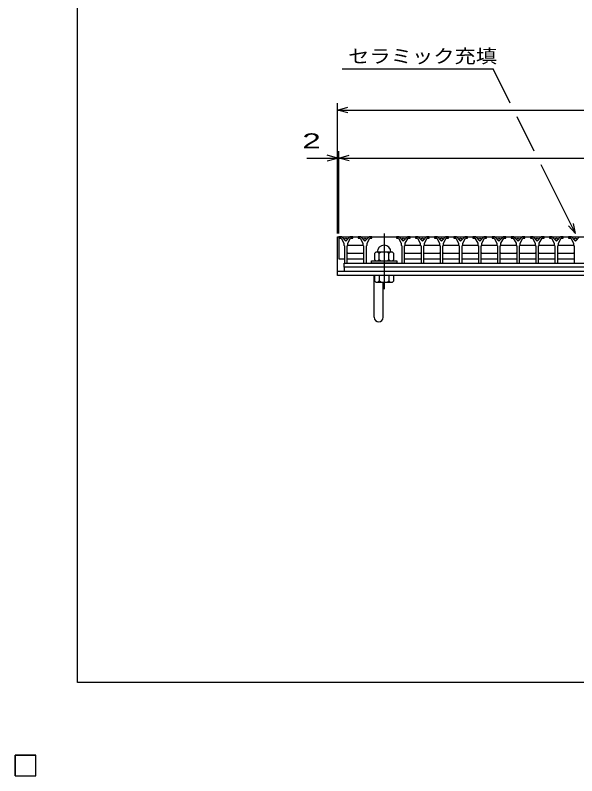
# Model space of a CAD drawing. Units: millimetres, scale not verified. Extents: x -1820 to 1731, y -1282 to 1054.
# Drawn here: x -1820 to -1001, y -1282 to -174 of the extents above; entities that cross this region are included whole.
import ezdxf
from ezdxf.enums import TextEntityAlignment as Align

# ---------------------------------------------------------------- set-up
doc = ezdxf.new("R2010")
doc.units = ezdxf.units.MM
doc.header["$LTSCALE"] = 10
doc.linetypes.add('CHAIN', pattern=[18.5, 12, -1.5, 3.5, -1.5])
for name, color, linetype, lineweight in [('0_2', 150, 'Continuous', 25), ('16', 3, 'Continuous', 25), ('19', 6, 'Continuous', 25), ('22', 2, 'Continuous', 25)]:
    doc.layers.add(name, color=color, linetype=linetype, lineweight=lineweight)
doc.styles.add('ベクトル', font='')
doc.styles.get('ベクトル').set_extended_font_data('ベクトル')

msp = doc.modelspace()

# ---------------------------------------------------------------- linework, layer by layer
at = {"layer": '0_2'}
for p, q in [((-1729, -1146.5), (-1729, 1053.5)), ((1731, -1146.5), (-1729, -1146.5))]:
    msp.add_line(p, q, dxfattribs=at)
at = {"layer": '16'}
for p, q in [((-1348, -497), (-1348, -499)), ((-1344, -497), (-1348, -497)), ((-1348, -497), (-352, -497)), ((-1348, -497), (-1348, -529)), ((-1338, -503), (-1344, -497)), ((-1332, -497), (-1338, -503)), ((-1328, -497), (-1332, -497)), ((-1328, -499), (-1328, -497)), ((-1320.1, -497), (-1320.1, -499)), ((-1316.1, -497), (-1320.1, -497)), ((-1310.1, -503), (-1316.1, -497)), ((-1304.1, -497), (-1310.1, -503)), ((-1300.1, -497), (-1304.1, -497)), ((-1300.1, -499), (-1300.1, -497)), ((-1264.3, -497), (-1264.3, -499)), ((-1260.3, -497), (-1264.3, -497)), ((-1254.3, -503), (-1260.3, -497)), ((-1248.3, -497), (-1254.3, -503)), ((-1244.3, -497), (-1248.3, -497)), ((-1244.3, -499), (-1244.3, -497)), ((-1236.4, -497), (-1236.4, -499)), ((-1232.4, -497), (-1236.4, -497)), ((-1226.4, -503), (-1232.4, -497)), ((-1220.4, -497), (-1226.4, -503)), ((-1216.4, -497), (-1220.4, -497)), ((-1216.4, -499), (-1216.4, -497)), ((-1208.5, -497), (-1208.5, -499)), ((-1204.5, -497), (-1208.5, -497)), ((-1198.5, -503), (-1204.5, -497)), ((-1192.5, -497), (-1198.5, -503)), ((-1188.5, -497), (-1192.5, -497)), ((-1188.5, -499), (-1188.5, -497)), ((-1180.6, -497), (-1180.6, -499)), ((-1176.6, -497), (-1180.6, -497)), ((-1170.6, -503), (-1176.6, -497)), ((-1164.6, -497), (-1170.6, -503)), ((-1160.6, -497), (-1164.6, -497)), ((-1160.6, -499), (-1160.6, -497)), ((-1152.7, -497), (-1152.7, -499)), ((-1148.7, -497), (-1152.7, -497)), ((-1142.7, -503), (-1148.7, -497)), ((-1136.7, -497), (-1142.7, -503)), ((-1132.7, -497), (-1136.7, -497)), ((-1132.7, -499), (-1132.7, -497)), ((-1124.8, -497), (-1124.8, -499)), ((-1120.8, -497), (-1124.8, -497)), ((-1114.8, -503), (-1120.8, -497)), ((-1108.8, -497), (-1114.8, -503)), ((-1104.8, -497), (-1108.8, -497)), ((-1104.8, -499), (-1104.8, -497)), ((-1096.9, -497), (-1096.9, -499)), ((-1092.9, -497), (-1096.9, -497)), ((-1086.9, -503), (-1092.9, -497)), ((-1080.9, -497), (-1086.9, -503)), ((-1076.9, -497), (-1080.9, -497)), ((-1076.9, -499), (-1076.9, -497)), ((-1069, -497), (-1069, -499)), ((-1065, -497), (-1069, -497)), ((-1059, -503), (-1065, -497)), ((-1053, -497), (-1059, -503)), ((-1049, -497), (-1053, -497)), ((-1049, -499), (-1049, -497)), ((-1041.1, -497), (-1041.1, -499)), ((-1037.1, -497), (-1041.1, -497)), ((-1031.1, -503), (-1037.1, -497)), ((-1025.1, -497), (-1031.1, -503)), ((-1021.1, -497), (-1025.1, -497)), ((-1021.1, -499), (-1021.1, -497)), ((-1013.2, -497), (-1013.2, -499)), ((-1009.2, -497), (-1013.2, -497)), ((-1003.2, -503), (-1009.2, -497)), ((-997.2, -497), (-1003.2, -503)), ((-1348, -499), (-1345, -499)), ((-1345, -499), (-1341, -506)), ((-1341, -506), (-1341, -509)), ((-1341, -509), (-1340, -510)), ((-1340, -510), (-1340, -535)), ((-1336, -510), (-1335, -509)), ((-1336, -535), (-1336, -510)), ((-1335.75, -510), (-1334.75, -509)), ((-1335, -506), (-1331, -499)), ((-1335, -509), (-1335, -506)), ((-1334.75, -509), (-1313.35, -509)), ((-1331, -499), (-1328, -499)), ((-1320.1, -499), (-1317.1, -499)), ((-1317.1, -499), (-1313.1, -506)), ((-1313.35, -509), (-1312.35, -510)), ((-1313.1, -506), (-1313.1, -509)), ((-1313.1, -509), (-1312.1, -510)), ((-1312.1, -510), (-1312.1, -535)), ((-1308.1, -510), (-1307.1, -509)), ((-1308.1, -535), (-1308.1, -510)), ((-1307.1, -506), (-1303.1, -499)), ((-1307.1, -509), (-1307.1, -506)), ((-1303.1, -499), (-1300.1, -499)), ((-1264.3, -499), (-1261.3, -499)), ((-1261.3, -499), (-1257.3, -506)), ((-1257.3, -506), (-1257.3, -509)), ((-1257.3, -509), (-1256.3, -510)), ((-1256.3, -510), (-1256.3, -535)), ((-1252.3, -510), (-1251.3, -509)), ((-1252.3, -535), (-1252.3, -510)), ((-1252.05, -510), (-1251.05, -509)), ((-1251.3, -506), (-1247.3, -499)), ((-1251.3, -509), (-1251.3, -506)), ((-1251.05, -509), (-1229.65, -509)), ((-1247.3, -499), (-1244.3, -499)), ((-1236.4, -499), (-1233.4, -499)), ((-1233.4, -499), (-1229.4, -506)), ((-1229.65, -509), (-1228.65, -510)), ((-1229.4, -506), (-1229.4, -509)), ((-1229.4, -509), (-1228.4, -510)), ((-1228.4, -510), (-1228.4, -535)), ((-1224.4, -510), (-1223.4, -509)), ((-1224.4, -535), (-1224.4, -510)), ((-1224.15, -510), (-1223.15, -509)), ((-1223.4, -506), (-1219.4, -499)), ((-1223.4, -509), (-1223.4, -506)), ((-1223.15, -509), (-1201.75, -509)), ((-1219.4, -499), (-1216.4, -499)), ((-1208.5, -499), (-1205.5, -499)), ((-1205.5, -499), (-1201.5, -506)), ((-1201.75, -509), (-1200.75, -510)), ((-1201.5, -506), (-1201.5, -509)), ((-1201.5, -509), (-1200.5, -510)), ((-1200.5, -510), (-1200.5, -535)), ((-1196.5, -510), (-1195.5, -509)), ((-1196.5, -535), (-1196.5, -510)), ((-1196.25, -510), (-1195.25, -509)), ((-1195.5, -506), (-1191.5, -499)), ((-1195.5, -509), (-1195.5, -506)), ((-1195.25, -509), (-1173.85, -509)), ((-1191.5, -499), (-1188.5, -499)), ((-1180.6, -499), (-1177.6, -499)), ((-1177.6, -499), (-1173.6, -506)), ((-1173.85, -509), (-1172.85, -510)), ((-1173.6, -506), (-1173.6, -509)), ((-1173.6, -509), (-1172.6, -510)), ((-1172.6, -510), (-1172.6, -535)), ((-1168.6, -510), (-1167.6, -509)), ((-1168.6, -535), (-1168.6, -510)), ((-1168.35, -510), (-1167.35, -509)), ((-1167.6, -506), (-1163.6, -499)), ((-1167.6, -509), (-1167.6, -506)), ((-1167.35, -509), (-1145.95, -509)), ((-1163.6, -499), (-1160.6, -499)), ((-1152.7, -499), (-1149.7, -499)), ((-1149.7, -499), (-1145.7, -506)), ((-1145.95, -509), (-1144.95, -510)), ((-1145.7, -506), (-1145.7, -509)), ((-1145.7, -509), (-1144.7, -510)), ((-1144.7, -510), (-1144.7, -535)), ((-1140.7, -510), (-1139.7, -509)), ((-1140.7, -535), (-1140.7, -510)), ((-1140.45, -510), (-1139.45, -509)), ((-1139.7, -506), (-1135.7, -499)), ((-1139.7, -509), (-1139.7, -506)), ((-1139.45, -509), (-1118.05, -509)), ((-1135.7, -499), (-1132.7, -499)), ((-1124.8, -499), (-1121.8, -499)), ((-1121.8, -499), (-1117.8, -506)), ((-1118.05, -509), (-1117.05, -510)), ((-1117.8, -506), (-1117.8, -509)), ((-1117.8, -509), (-1116.8, -510)), ((-1116.8, -510), (-1116.8, -535)), ((-1112.8, -510), (-1111.8, -509)), ((-1112.8, -535), (-1112.8, -510)), ((-1112.55, -510), (-1111.55, -509)), ((-1111.8, -506), (-1107.8, -499)), ((-1111.8, -509), (-1111.8, -506)), ((-1111.55, -509), (-1090.15, -509)), ((-1107.8, -499), (-1104.8, -499)), ((-1096.9, -499), (-1093.9, -499)), ((-1093.9, -499), (-1089.9, -506)), ((-1090.15, -509), (-1089.15, -510)), ((-1089.9, -506), (-1089.9, -509)), ((-1089.9, -509), (-1088.9, -510)), ((-1088.9, -510), (-1088.9, -535)), ((-1084.9, -510), (-1083.9, -509)), ((-1084.9, -535), (-1084.9, -510)), ((-1084.65, -510), (-1083.65, -509)), ((-1083.9, -506), (-1079.9, -499)), ((-1083.9, -509), (-1083.9, -506)), ((-1083.65, -509), (-1062.25, -509)), ((-1079.9, -499), (-1076.9, -499)), ((-1069, -499), (-1066, -499)), ((-1066, -499), (-1062, -506)), ((-1062.25, -509), (-1061.25, -510)), ((-1062, -506), (-1062, -509)), ((-1062, -509), (-1061, -510)), ((-1061, -510), (-1061, -535)), ((-1057, -510), (-1056, -509)), ((-1057, -535), (-1057, -510)), ((-1056.75, -510), (-1055.75, -509)), ((-1056, -506), (-1052, -499)), ((-1056, -509), (-1056, -506)), ((-1055.75, -509), (-1034.35, -509)), ((-1052, -499), (-1049, -499)), ((-1041.1, -499), (-1038.1, -499)), ((-1038.1, -499), (-1034.1, -506)), ((-1034.35, -509), (-1033.35, -510)), ((-1034.1, -506), (-1034.1, -509)), ((-1034.1, -509), (-1033.1, -510)), ((-1033.1, -510), (-1033.1, -535)), ((-1029.1, -510), (-1028.1, -509)), ((-1029.1, -535), (-1029.1, -510)), ((-1028.85, -510), (-1027.85, -509)), ((-1028.1, -506), (-1024.1, -499)), ((-1028.1, -509), (-1028.1, -506)), ((-1027.85, -509), (-1006.45, -509)), ((-1024.1, -499), (-1021.1, -499)), ((-1013.2, -499), (-1010.2, -499)), ((-1010.2, -499), (-1006.2, -506)), ((-1006.45, -509), (-1005.45, -510)), ((-1006.2, -506), (-1006.2, -509)), ((-1006.2, -509), (-1005.2, -510)), ((-1005.2, -510), (-1005.2, -535)), ((-1334.75, -521), (-1335.75, -520)), ((-1313.35, -521), (-1334.75, -521)), ((-1312.35, -520), (-1313.35, -521)), ((-1294.2, -519), (-1296.2, -521)), ((-1296.2, -521), (-1296.2, -530)), ((-1270.2, -519), (-1294.2, -519)), ((-1289.2, -521), (-1291.2, -519)), ((-1287.2, -519), (-1289.2, -521)), ((-1289.2, -530), (-1289.2, -521)), ((-1275.2, -521), (-1277.2, -519)), ((-1273.2, -519), (-1275.2, -521)), ((-1275.2, -530), (-1275.2, -521)), ((-1268.2, -521), (-1270.2, -519)), ((-1268.2, -530), (-1268.2, -521)), ((-1251.05, -521), (-1252.05, -520)), ((-1229.65, -521), (-1251.05, -521)), ((-1228.65, -520), (-1229.65, -521)), ((-1223.15, -521), (-1224.15, -520)), ((-1201.75, -521), (-1223.15, -521)), ((-1200.75, -520), (-1201.75, -521)), ((-1195.25, -521), (-1196.25, -520)), ((-1173.85, -521), (-1195.25, -521)), ((-1172.85, -520), (-1173.85, -521)), ((-1167.35, -521), (-1168.35, -520)), ((-1145.95, -521), (-1167.35, -521)), ((-1144.95, -520), (-1145.95, -521)), ((-1139.45, -521), (-1140.45, -520)), ((-1118.05, -521), (-1139.45, -521)), ((-1117.05, -520), (-1118.05, -521)), ((-1111.55, -521), (-1112.55, -520)), ((-1090.15, -521), (-1111.55, -521)), ((-1089.15, -520), (-1090.15, -521)), ((-1083.65, -521), (-1084.65, -520)), ((-1062.25, -521), (-1083.65, -521)), ((-1061.25, -520), (-1062.25, -521)), ((-1055.75, -521), (-1056.75, -520)), ((-1034.35, -521), (-1055.75, -521)), ((-1033.35, -520), (-1034.35, -521)), ((-1027.85, -521), (-1028.85, -520)), ((-1006.45, -521), (-1027.85, -521)), ((-1005.45, -520), (-1006.45, -521)), ((-1348, -529), (-1340.25, -529)), ((-1335.75, -529), (-1312.35, -529)), ((-1300.7, -535), (-1300.7, -532)), ((-1300.7, -532), (-1263.7, -532)), ((-1296.2, -530), (-1294.2, -532)), ((-1291.2, -532), (-1289.2, -530)), ((-1289.2, -530), (-1287.2, -532)), ((-1277.2, -532), (-1275.2, -530)), ((-1275.2, -530), (-1273.2, -532)), ((-1270.2, -532), (-1268.2, -530)), ((-1263.7, -532), (-1263.7, -535)), ((-1252.05, -529), (-1228.65, -529)), ((-1224.15, -529), (-1200.75, -529)), ((-1196.25, -529), (-1172.85, -529)), ((-1168.35, -529), (-1144.95, -529)), ((-1140.45, -529), (-1117.05, -529)), ((-1112.55, -529), (-1089.15, -529)), ((-1084.65, -529), (-1061.25, -529)), ((-1056.75, -529), (-1033.35, -529)), ((-1028.85, -529), (-1005.45, -529)), ((-1340.25, -535), (-359.75, -535)), ((-1340.25, -541), (-1340.25, -535)), ((-359.75, -541), (-1340.25, -541)), ((-1340.25, -541), (-1340.25, -547)), ((-1340, -535), (-1336, -535)), ((-1312.1, -535), (-1308.1, -535)), ((-1263.7, -535), (-1300.7, -535)), ((-1256.3, -535), (-1252.3, -535)), ((-1228.4, -535), (-1224.4, -535)), ((-1200.5, -535), (-1196.5, -535)), ((-1172.6, -535), (-1168.6, -535)), ((-1144.7, -535), (-1140.7, -535)), ((-1116.8, -535), (-1112.8, -535)), ((-1088.9, -535), (-1084.9, -535)), ((-1061, -535), (-1057, -535)), ((-1033.1, -535), (-1029.1, -535)), ((-1005.2, -535), (-1001.2, -535)), ((-1340.25, -547), (-359.75, -547)), ((-1820, -1252.5), (-1790, -1252.5)), ((-1820, -1282.5), (-1820, -1252.5)), ((-1820, -1252.5), (-1790, -1252.5)), ((-1820, -1282.5), (-1820, -1252.5)), ((-1820, -1252.5), (-1790, -1252.5)), ((-1820, -1282.5), (-1820, -1252.5)), ((-1820, -1252.5), (-1790, -1252.5)), ((-1820, -1282.5), (-1820, -1252.5)), ((-1820, -1252.5), (-1790, -1252.5)), ((-1820, -1282.5), (-1820, -1252.5)), ((-1790, -1282.5), (-1790, -1252.5)), ((-1790, -1282.5), (-1790, -1252.5)), ((-1790, -1282.5), (-1790, -1252.5)), ((-1790, -1282.5), (-1790, -1252.5)), ((-1790, -1282.5), (-1790, -1252.5)), ((-1820, -1282.5), (-1790, -1282.5)), ((-1820, -1282.5), (-1790, -1282.5)), ((-1820, -1282.5), (-1790, -1282.5)), ((-1820, -1282.5), (-1790, -1282.5)), ((-1820, -1282.5), (-1790, -1282.5))]:
    msp.add_line(p, q, dxfattribs=at)
at = {"layer": '16', "linetype": 'CHAIN'}
msp.add_line((-1282.2, -492), (-1282.2, -573), dxfattribs=at)
at = {"layer": '16'}
for centre in [(-1338, -500.5), (-1310.1, -500.5), (-1254.3, -500.5), (-1226.4, -500.5), (-1198.5, -500.5), (-1170.6, -500.5), (-1142.7, -500.5), (-1114.8, -500.5), (-1086.9, -500.5), (-1059, -500.5), (-1031.1, -500.5), (-1003.2, -500.5)]:
    msp.add_circle(centre, 1.8, dxfattribs=at)
msp.add_arc((-1282.2, -519), 10, 0, 180, dxfattribs=at)
at = {"layer": '19'}
for p, q in [((-1350, -547), (-1350, -497)), ((-1350, -497), (-1348, -497)), ((-1350, -547), (-350, -547)), ((-1350, -553), (-1350, -547)), ((-350, -553), (-1350, -553)), ((-1296.5, -614.11), (-1296.5, -553)), ((-1296.2, -553), (-1296.2, -561)), ((-1268.2, -553), (-1296.2, -553)), ((-1289.2, -553), (-1289.2, -561)), ((-1275.2, -553), (-1275.2, -561)), ((-1268.2, -561), (-1268.2, -553)), ((-1296.2, -561), (-1294.2, -563)), ((-1294.2, -563), (-1270.2, -563)), ((-1289.2, -561), (-1291.2, -563)), ((-1287.2, -563), (-1289.2, -561)), ((-1283.5, -614.11), (-1283.5, -563)), ((-1275.2, -561), (-1277.2, -563)), ((-1273.2, -563), (-1275.2, -561)), ((-1270.2, -563), (-1268.2, -561))]:
    msp.add_line(p, q, dxfattribs=at)
msp.add_arc((-1290, -614.11), 6.5, 180, 0, dxfattribs=at)
at = {"layer": '22', "color": 4}
for p, q in [((-1343.2, -252), (-1123.2, -252)), ((-1098.2, -302), (-1123.2, -252)), ((-1350, -492), (-1350, -302)), ((-1350, -312), (-1335, -308)), ((-1335, -316), (-1350, -312)), ((-1350, -312), (-350, -312)), ((-1063.2, -372), (-1088.2, -322)), ((-1350, -492), (-1350, -372)), ((-1348, -492), (-1348, -372)), ((-1395, -382), (-1350, -382)), ((-1350, -382), (-1365, -378)), ((-1365, -386), (-1350, -382)), ((-1350, -382), (-1348, -382)), ((-1348, -382), (-1333, -378)), ((-1333, -386), (-1348, -382)), ((-1348, -382), (-352, -382)), ((-1003.2, -492), (-1053.2, -392)), ((-1003.2, -492), (-1013.2, -481)), ((-1003.2, -492), (-1006.2, -477.4))]:
    msp.add_line(p, q, dxfattribs=at)
at = {"layer": '22'}
for p, q in [((-1790, -1252.5), (-1820, -1252.5)), ((-1820, -1252.5), (-1820, -1282.5)), ((-1790, -1252.5), (-1820, -1252.5)), ((-1820, -1252.5), (-1820, -1282.5)), ((-1790, -1252.5), (-1820, -1252.5)), ((-1820, -1252.5), (-1820, -1282.5)), ((-1790, -1282.5), (-1790, -1252.5)), ((-1790, -1282.5), (-1790, -1252.5)), ((-1790, -1282.5), (-1790, -1252.5)), ((-1820, -1282.5), (-1790, -1282.5)), ((-1820, -1282.5), (-1790, -1282.5)), ((-1820, -1282.5), (-1790, -1282.5))]:
    msp.add_line(p, q, dxfattribs=at)

# ---------------------------------------------------------------- texts
at = {"layer": '22', "style": 'ベクトル'}
for s, height, width, p in [('セラミック充填', 19.79, 1.15, (-1334.7, -233.5)), (' 2 ', 21.99, 1.65, (-1415, -357))]:
    msp.add_text(s, height=height, dxfattribs=dict(at, width=width)).set_placement(p, align=Align.MIDDLE_LEFT)

doc.saveas('drawing.dxf')
